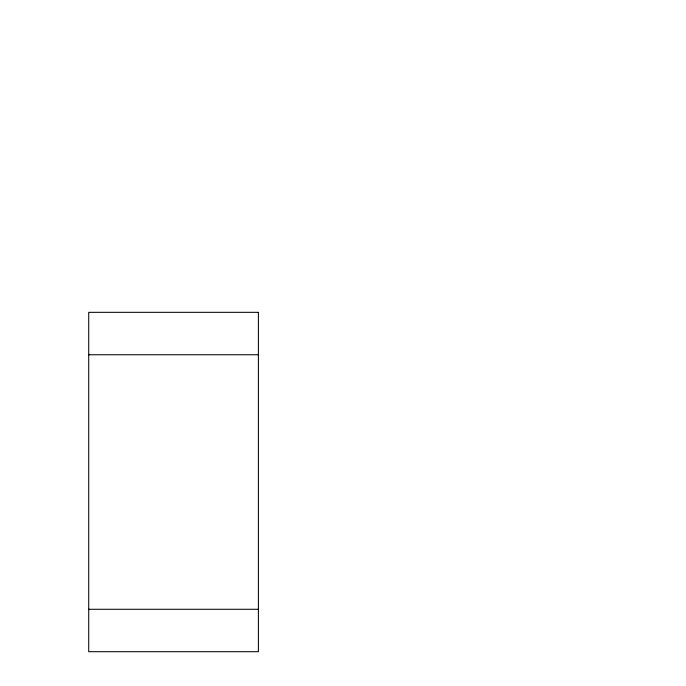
<?xml version="1.0" encoding="UTF-8"?>
<svg xmlns="http://www.w3.org/2000/svg" width="686" height="686" viewBox="0 0 686 686"><rect width="100%" height="100%" fill="white"/><g stroke="black" fill="none" stroke-linecap="round" stroke-linejoin="round"><path stroke-width="1.03" d="M88.717 354.756L258.399 354.756M88.717 609.279L258.399 609.279M258.399 312.336L88.717 312.336L88.717 651.7L258.399 651.7L258.399 312.336"/></g></svg>
